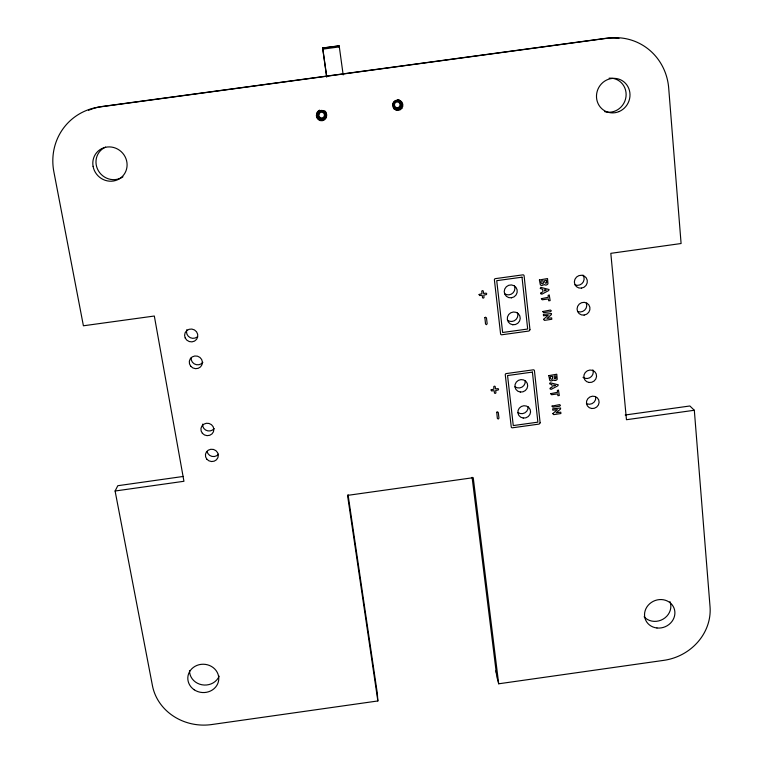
<?xml version="1.0" encoding="UTF-8"?>
<svg xmlns="http://www.w3.org/2000/svg" width="763" height="763" viewBox="0 0 763 763"><rect width="100%" height="100%" fill="white"/><g stroke="black" fill="none" stroke-linecap="round" stroke-linejoin="round"><path stroke-width="1.14" d="M343.178 74.927L339.173 45.78L322.615 48.012L326.688 77.158M348.062 494.767L377.332 693.414L377.857 700.959L211.666 724.554A51.541 47.087 3.6 0 1 152.438 685.632L115.099 491.01L117.817 485.707L183.454 476.427M472.097 477.304L496.751 676.466L498.697 683.791L663.896 660.338A51.207 46.715 -23.5 0 0 710.038 606.728L694.32 410.265L689.866 405.983L625.193 414.996M115.099 491.01L183.94 481.281L154.326 316.025L83.405 325.782L53.858 171.742A58.36 55.68 45.5 0 1 99.6 106.982L608.092 38.15A57.988 55.146 -63.6 0 1 668.703 88.127L681.092 243.521L610.82 253.335L626.461 419.717L694.32 410.265M322.615 48.012L339.106 45.961M322.759 49.137L339.325 46.905M322.73 48.174L326.688 76.386M377.857 700.959L347.537 495.378L473.232 477.686L498.697 683.791M339.258 47.096L339.154 46.305M496.026 670.706L496.312 673.023M618.955 38.493A57.225 54.45 -63.8 0 0 604.468 38.484L102.7 106.4A57.578 54.965 45.8 0 0 88.584 110.301M609.141 78.179A17.206 16.376 -63.8 0 1 625.975 96.844A17.206 16.376 -63.8 0 1 604.716 111.675M669.981 601.635A15.222 13.906 -23.6 0 1 663.161 619.108A15.222 13.906 -23.6 0 1 644.115 616.8M582.942 275.023A6.533 6.276 -42.9 0 1 575.073 284.885M586.346 303.178A6.495 6.228 -39.7 0 1 577.734 311.523M592.899 369.95A6.4 6.085 -33.2 0 1 582.989 377.313M595.798 397.294A6.362 6.037 -31.2 0 1 586.947 403.837M514.481 286.011A6.505 6.323 -38.2 0 1 504.477 293.602M517.448 312.696A6.466 6.266 -34.3 0 1 507.481 320.222M525.24 380.947A6.371 6.123 -27.4 0 1 515.006 386.755M528.101 406.708A6.342 6.066 -25.5 0 1 517.905 412.478M397.609 99.562A5.131 5.026 -88 0 1 401.586 106.62A5.131 5.026 -88 0 1 393.889 108.737M326.621 114.212A5.141 5.036 73.6 0 1 322.787 119.886A5.141 5.036 73.6 0 1 316.845 116.434A5.141 5.036 73.6 0 1 319.64 110.149M324.647 110.807A5.141 5.036 73.6 0 1 326.268 112.914M197.169 336.998A6.562 6.323 23 0 1 186.897 329.606M202.863 362.32A6.524 6.276 19.6 0 1 191.112 357.771M214.174 428.548A6.428 6.133 12.9 0 1 202.586 424.142M218.542 454.138A6.39 6.075 10.9 0 1 207.069 451.381M122.957 176.797A17.32 16.528 45.7 0 1 98.379 170.759A17.32 16.528 45.7 0 1 105.637 147.106M219.162 676.152A15.317 14.011 3.7 0 1 201.861 684.764A15.317 14.011 3.7 0 1 189.539 670.477M543.571 319.325L544.42 320.393L551.792 319.268L551.649 317.875L546.957 318.409L551.353 314.671L551.487 313.545L543.37 314.385L543.514 315.787L548.206 315.243L543.571 319.325M552.832 413.613L553.661 414.643L560.9 413.527L560.767 412.182L556.16 412.716L560.481 409.092L560.614 408.005L552.641 408.844L552.784 410.189L557.391 409.655L552.832 413.613M479.107 294.461L479.546 295.529L482.159 295.281L482.569 297.837L483.332 298.142L484 297.637L483.809 295.052L486.403 294.585L486.727 293.822L486.241 293.173L483.618 293.421L483.208 290.884L482.445 290.579L481.777 291.084L481.968 293.65L479.107 294.461M484.896 317.685L485.526 323.989L486.441 324.676L487.166 323.76L486.479 317.875L485.564 317.189L484.896 317.685M491.114 389.893L491.534 390.923L494.109 390.675L494.51 393.145L495.254 393.441L495.912 392.945L495.731 390.446L498.277 389.988L498.601 389.254L498.115 388.625L495.54 388.872L495.149 386.431L494.405 386.135L493.747 386.622L493.928 389.101L491.114 389.893M496.751 412.297L497.352 418.382L498.249 419.049L498.964 418.162L498.296 412.478L497.4 411.81L496.751 412.297M539.403 279.973L540.357 284.837A3.376 3.262 -41.1 0 0 541.806 285.553L544.362 284.57A2.995 2.89 -41.3 0 0 545.497 285.047A2.451 2.365 -41.2 0 0 547.395 284.418A2.918 2.814 -41.3 0 0 547.968 283.75L547.529 278.552L539.403 279.973M541.396 298.657L542.235 299.783L548.416 298.924L548.721 300.803L550.142 300.603L549.246 294.947L548.149 295.395L548.244 297.303L541.396 298.657M542.76 311.523L543.599 312.639L550.581 311.676L551.315 310.751L550.409 310.055L542.76 311.523M548.807 375.625L549.732 380.317A3.3 3.157 -30.5 0 0 551.153 381.004L553.661 380.05A2.928 2.804 -30.7 0 0 554.777 380.508A2.394 2.289 -30.7 0 0 556.647 379.888A2.852 2.728 -30.7 0 0 557.209 379.24L556.78 374.223L548.807 375.625M550.724 393.66L551.544 394.738L557.619 393.899L557.915 395.701L559.317 395.511L558.44 390.046L557.371 390.484L557.457 392.325L550.724 393.66M552.05 406.078L552.87 407.146L559.727 406.193L560.452 405.306L559.565 404.638L552.05 406.078M529.97 329.75L529.007 331.018L501.796 334.776A1.106 1.068 -30.9 0 1 500.585 333.86L494.395 279.878A1.116 1.087 -38.8 0 1 495.378 278.638L522.874 274.852A1.116 1.087 -41.2 0 1 524.095 275.786L529.97 329.75M540.128 422.845L539.174 424.075L512.44 427.795A1.087 1.04 -23.3 0 1 511.248 426.918L505.278 374.795A1.097 1.059 -26.9 0 1 506.231 373.584L533.251 369.836A1.097 1.049 -29.7 0 1 534.443 370.742L540.128 422.845M543.323 282.749C542.865 285.324 540.128 282.787 541.072 280.984L543.103 280.708L543.323 282.749M546.661 282.291C546.222 284.866 543.971 281.957 544.744 280.479L546.451 280.24L546.661 282.291M552.641 378.295C552.193 380.775 549.513 378.362 550.438 376.598L552.431 376.321L552.641 378.295M555.931 377.838L555.531 378.772L554.577 378.696L554.052 376.092L555.722 375.863L555.931 377.838M540.872 293.021L540.824 293.841L541.93 294.165L548.664 290.541L549.064 289.52L540.786 287.374L540.204 288.404L542.684 289.396L542.941 291.79L540.872 293.021M550.218 388.224L550.171 389.016L551.268 389.321L557.877 385.801L558.278 384.81L550.142 382.768L549.57 383.76L552.011 384.714L552.259 387.022L550.218 388.224M545.984 290.15L544.515 290.941L544.391 289.787L545.984 290.15M555.245 385.429L553.804 386.192L553.69 385.086L555.245 385.429M532.402 372.096L507.557 375.539L513.27 425.582L537.877 422.158L532.402 372.096M522.016 277.179L496.723 280.67L502.645 332.487L527.691 329.025L522.016 277.179M400.317 107.221A4.006 3.92 -87.9 0 0 397.723 100.811A4.006 3.92 -87.9 0 0 393.584 106.324A4.006 3.92 -87.9 0 0 400.317 107.221M399.488 106.562A2.861 2.804 -87.9 0 0 397.628 101.984A2.861 2.804 -87.9 0 0 394.671 105.923A2.861 2.804 -87.9 0 0 399.488 106.562M317.999 113.515A4.006 3.929 73.6 0 0 322.215 119.009A4.006 3.929 73.6 0 0 324.733 112.6A4.006 3.929 73.6 0 0 317.999 113.515M319.029 114.002A2.871 2.804 73.6 0 0 322.043 117.922A2.871 2.804 73.6 0 0 323.846 113.344A2.871 2.804 73.6 0 0 319.029 114.002M318.085 113.229A3.987 3.901 73.6 0 0 322.272 118.694A3.987 3.901 73.6 0 0 324.79 112.323A3.987 3.901 73.6 0 0 318.085 113.229M399.936 106.973A3.987 3.901 -88 0 0 397.351 100.602A3.987 3.901 -88 0 0 393.241 106.076A3.987 3.901 -88 0 0 399.936 106.973M619.012 111.589A17.444 16.586 -63.6 0 0 623.991 81.927A17.444 16.586 -63.6 0 0 596.733 93.334A17.444 16.586 -63.6 0 0 619.012 111.589M656.981 627.987A15.403 14.049 -23.5 0 0 674.025 608.121A15.403 14.049 -23.5 0 0 648.14 605.317A15.403 14.049 -23.5 0 0 656.981 627.987M581.482 288.137A6.619 6.352 -42.6 0 0 586.146 277.742A6.619 6.352 -42.6 0 0 574.94 279.277A6.619 6.352 -42.6 0 0 581.482 288.137M584.143 315.09A6.571 6.304 -39.5 0 0 588.788 304.799A6.571 6.304 -39.5 0 0 577.639 306.325A6.571 6.304 -39.5 0 0 584.143 315.09M589.131 382.482A6.476 6.161 -33.1 0 0 596.17 373.822A6.476 6.161 -33.1 0 0 585.269 372.506A6.476 6.161 -33.1 0 0 589.131 382.482M591.707 408.51A6.438 6.104 -31.1 0 0 598.717 399.926A6.438 6.104 -31.1 0 0 587.872 398.639A6.438 6.104 -31.1 0 0 591.707 408.51M511.448 297.799A6.59 6.4 -37.9 0 0 515.998 287.413A6.59 6.4 -37.9 0 0 504.772 288.948A6.59 6.4 -37.9 0 0 511.448 297.799M512.765 324.742A6.552 6.342 -34.1 0 0 519.803 315.892A6.552 6.342 -34.1 0 0 508.702 314.518A6.552 6.342 -34.1 0 0 512.765 324.742M520.318 392.039A6.457 6.19 -27.3 0 0 527.271 383.388A6.457 6.19 -27.3 0 0 516.313 382.082A6.457 6.19 -27.3 0 0 520.318 392.039M523.227 418.048A6.419 6.133 -25.4 0 0 530.151 409.473A6.419 6.133 -25.4 0 0 519.26 408.186A6.419 6.133 -25.4 0 0 523.227 418.048M401.824 108.375A5.207 5.093 -87.8 0 0 398.458 100.048A5.207 5.093 -87.8 0 0 393.088 107.202A5.207 5.093 -87.8 0 0 401.824 108.375M316.731 113.592A5.207 5.103 73.5 0 0 322.205 120.726A5.207 5.103 73.5 0 0 325.486 112.399A5.207 5.103 73.5 0 0 316.731 113.592M185.19 337.961A6.648 6.4 22.7 0 0 196.596 339.325A6.648 6.4 22.7 0 0 191.837 329.063A6.648 6.4 22.7 0 0 185.19 337.961M190.75 366.24A6.609 6.352 19.4 0 0 201.995 364.704A6.609 6.352 19.4 0 0 194.756 355.997A6.609 6.352 19.4 0 0 190.75 366.24M202.367 433.289A6.505 6.209 12.7 0 0 213.459 431.753A6.505 6.209 12.7 0 0 206.334 423.284A6.505 6.209 12.7 0 0 202.367 433.289M206.849 459.192A6.466 6.152 10.7 0 0 217.894 457.666A6.466 6.152 10.7 0 0 210.807 449.283A6.466 6.152 10.7 0 0 206.849 459.192M93.076 166.324A17.549 16.748 45.5 0 0 121.04 177.655A17.549 16.748 45.5 0 0 115.728 148.194A17.549 16.748 45.5 0 0 93.076 166.324M194.241 689.8A15.498 14.163 3.6 0 0 218.704 679.967A15.498 14.163 3.6 0 0 196.911 665.422A15.498 14.163 3.6 0 0 194.241 689.8"/></g></svg>
